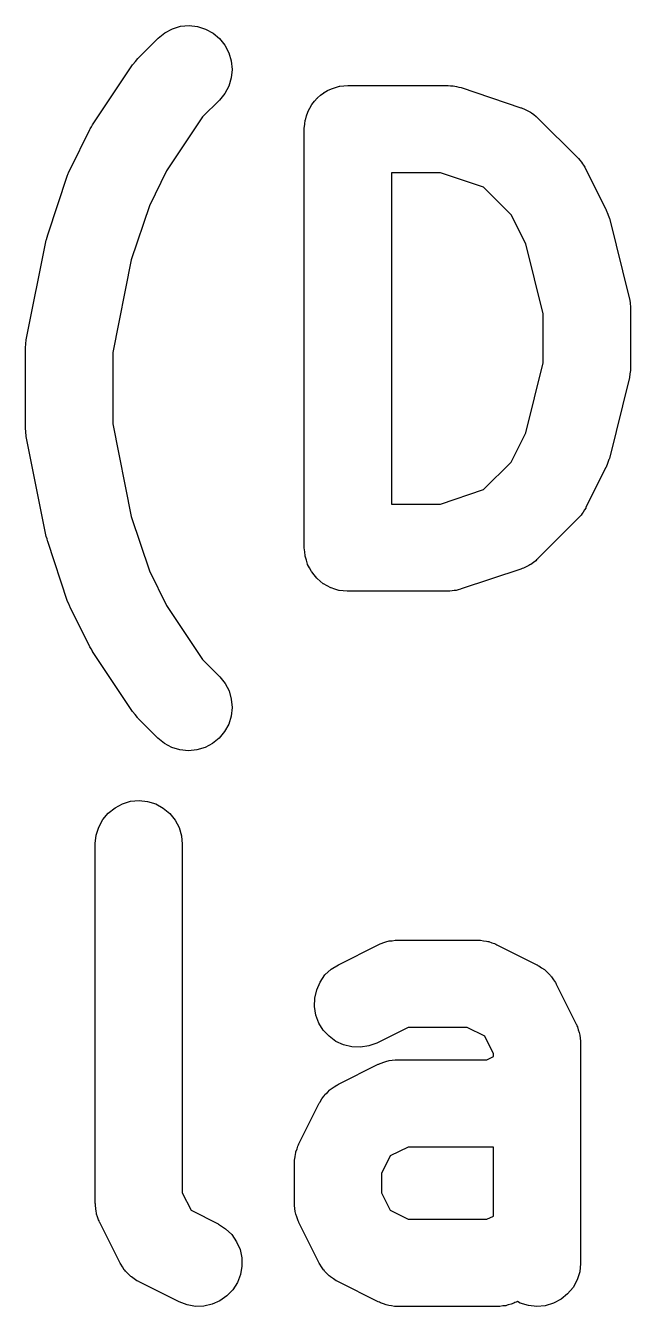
# Model space of a CAD drawing. Extents: x 5.15 to 7.43, y -6.01 to -4.72.
# Drawn here: x 5.8677 to 5.9018, y -5.9933 to -5.9211 of the extents above; entities that cross this region are included whole.
import ezdxf

# ---------------------------------------------------------------- set-up
doc = ezdxf.new("R2010")
doc.units = 0
doc.header["$MEASUREMENT"] = 0
doc.layers.add('BLACK', color=7, linetype='CONTINUOUS')

msp = doc.modelspace()

# ---------------------------------------------------------------- linework, layer by layer
at = {"layer": 'BLACK', "linetype": 'CONTINUOUS'}
for p, q in [((5.8764, -5.92109), (5.87688, -5.92105)), ((5.87688, -5.92105), (5.87736, -5.9211)), ((5.87399, -5.9229), (5.87512, -5.92177)), ((5.87512, -5.92177), (5.87514, -5.92175)), ((5.87514, -5.92175), (5.87552, -5.92145)), ((5.87552, -5.92145), (5.87594, -5.92123)), ((5.87594, -5.92123), (5.8764, -5.92109)), ((5.87736, -5.9211), (5.87782, -5.92125)), ((5.87782, -5.92125), (5.87824, -5.92148)), ((5.87824, -5.92148), (5.87861, -5.92178)), ((5.87861, -5.92178), (5.87891, -5.92216)), ((5.87891, -5.92216), (5.87913, -5.92258)), ((5.87369, -5.92327), (5.8737, -5.92324)), ((5.8737, -5.92324), (5.87385, -5.92307)), ((5.87385, -5.92307), (5.87399, -5.9229)), ((5.87913, -5.92258), (5.87927, -5.92304)), ((5.87927, -5.92304), (5.87932, -5.92352)), ((5.87143, -5.92665), (5.87368, -5.92327)), ((5.87368, -5.92327), (5.87369, -5.92327)), ((5.87369, -5.92327), (5.87369, -5.92327)), ((5.87369, -5.92327), (5.87369, -5.92327)), ((5.87932, -5.92352), (5.87927, -5.924)), ((5.87913, -5.92446), (5.8789, -5.92488)), ((5.87927, -5.924), (5.87913, -5.92446)), ((5.88471, -5.92472), (5.88492, -5.92461)), ((5.88492, -5.92461), (5.88493, -5.92461)), ((5.88493, -5.92461), (5.88515, -5.92454)), ((5.88493, -5.92461), (5.88493, -5.92461)), ((5.88515, -5.92454), (5.88538, -5.92447)), ((5.88538, -5.92447), (5.88539, -5.92447)), ((5.88539, -5.92447), (5.88562, -5.92445)), ((5.88539, -5.92447), (5.88539, -5.92447)), ((5.88562, -5.92445), (5.88585, -5.92443)), ((5.88585, -5.92443), (5.89148, -5.92443)), ((5.89148, -5.92443), (5.89151, -5.92443)), ((5.89151, -5.92443), (5.89165, -5.92444)), ((5.89165, -5.92444), (5.89179, -5.92445)), ((5.89179, -5.92445), (5.89189, -5.92447)), ((5.89189, -5.92447), (5.89199, -5.92448)), ((5.89199, -5.92448), (5.89212, -5.92452)), ((5.89212, -5.92452), (5.89226, -5.92455)), ((5.89226, -5.92455), (5.89563, -5.92568)), ((5.8786, -5.92525), (5.87764, -5.9262)), ((5.8789, -5.92488), (5.8786, -5.92525)), ((5.88382, -5.9255), (5.88397, -5.92532)), ((5.88397, -5.92532), (5.88412, -5.92514)), ((5.88412, -5.92514), (5.88413, -5.92514)), ((5.88413, -5.92513), (5.88431, -5.92498)), ((5.88413, -5.92514), (5.88413, -5.92513)), ((5.88431, -5.92498), (5.88449, -5.92484)), ((5.88449, -5.92484), (5.8845, -5.92483)), ((5.8845, -5.92483), (5.88451, -5.92483)), ((5.88451, -5.92483), (5.88471, -5.92472)), ((5.88352, -5.92615), (5.88359, -5.92593)), ((5.88359, -5.92592), (5.8837, -5.92571)), ((5.88359, -5.92593), (5.88359, -5.92592)), ((5.88359, -5.92593), (5.88359, -5.92593)), ((5.8837, -5.92571), (5.88381, -5.92551)), ((5.88381, -5.92551), (5.88382, -5.9255)), ((5.88382, -5.9255), (5.88382, -5.9255)), ((5.89563, -5.92568), (5.89566, -5.92569)), ((5.89566, -5.92569), (5.89573, -5.92572)), ((5.89573, -5.92572), (5.8958, -5.92574)), ((5.8958, -5.92574), (5.89595, -5.92582)), ((5.89595, -5.92582), (5.8961, -5.92589)), ((5.8961, -5.92589), (5.89616, -5.92593)), ((5.89616, -5.92593), (5.89622, -5.92597)), ((5.89622, -5.92597), (5.89635, -5.92607)), ((5.89635, -5.92607), (5.89649, -5.92617)), ((5.8713, -5.92688), (5.87137, -5.92677)), ((5.87137, -5.92677), (5.87143, -5.92665)), ((5.87764, -5.9262), (5.87561, -5.92925)), ((5.88339, -5.92685), (5.88342, -5.92662)), ((5.88339, -5.92687), (5.88339, -5.92685)), ((5.88342, -5.92662), (5.88344, -5.92639)), ((5.88344, -5.92639), (5.88345, -5.92638)), ((5.88345, -5.92638), (5.88352, -5.92615)), ((5.88345, -5.92638), (5.88345, -5.92638)), ((5.89649, -5.92617), (5.89654, -5.92623)), ((5.89654, -5.92623), (5.89659, -5.92627)), ((5.89659, -5.92627), (5.89884, -5.92852)), ((5.87016, -5.92916), (5.87128, -5.92691)), ((5.87128, -5.92691), (5.8713, -5.92688)), ((5.88339, -5.92689), (5.88339, -5.92687)), ((5.88339, -5.92687), (5.88339, -5.92687)), ((5.88339, -5.92687), (5.88339, -5.92687)), ((5.88339, -5.95051), (5.88339, -5.92689)), ((5.89884, -5.92852), (5.89887, -5.92855)), ((5.89887, -5.92855), (5.89895, -5.92865)), ((5.89895, -5.92865), (5.89905, -5.92875)), ((5.89905, -5.92875), (5.8991, -5.92884)), ((5.8991, -5.92884), (5.89917, -5.92892)), ((5.89917, -5.92892), (5.89923, -5.92904)), ((5.8689, -5.93286), (5.87002, -5.92948)), ((5.87002, -5.92948), (5.87003, -5.92945)), ((5.87003, -5.92945), (5.8701, -5.92931)), ((5.8701, -5.92931), (5.87016, -5.92916)), ((5.87561, -5.92925), (5.87464, -5.93121)), ((5.88832, -5.92935), (5.88832, -5.94805)), ((5.89108, -5.92935), (5.88832, -5.92935)), ((5.89352, -5.93016), (5.89108, -5.92935)), ((5.89923, -5.92904), (5.8993, -5.92916)), ((5.8993, -5.92916), (5.90043, -5.93141)), ((5.89508, -5.93172), (5.89352, -5.93016)), ((5.87464, -5.93121), (5.87361, -5.93427)), ((5.89591, -5.93337), (5.89508, -5.93172)), ((5.90043, -5.93141), (5.90044, -5.93144)), ((5.90044, -5.93144), (5.90045, -5.93145)), ((5.90045, -5.93145), (5.90045, -5.93146)), ((5.90045, -5.93146), (5.90053, -5.93168)), ((5.90053, -5.93168), (5.90061, -5.93189)), ((5.90061, -5.93189), (5.90061, -5.9319)), ((5.90061, -5.9319), (5.90062, -5.93191)), ((5.90062, -5.93191), (5.90174, -5.93641)), ((5.86769, -5.93878), (5.86882, -5.93315)), ((5.86882, -5.93315), (5.86883, -5.93312)), ((5.86883, -5.93312), (5.86887, -5.93299)), ((5.86887, -5.93299), (5.8689, -5.93286)), ((5.89689, -5.93731), (5.89591, -5.93337)), ((5.87361, -5.93427), (5.87257, -5.9395)), ((5.90174, -5.93641), (5.90175, -5.93645)), ((5.90175, -5.93645), (5.90175, -5.93649)), ((5.90175, -5.93649), (5.90177, -5.93653)), ((5.90177, -5.93653), (5.90179, -5.93673)), ((5.90179, -5.93673), (5.90181, -5.93692)), ((5.90181, -5.93692), (5.90181, -5.93697)), ((5.90181, -5.93697), (5.90181, -5.93701)), ((5.89689, -5.94008), (5.89689, -5.93731)), ((5.90181, -5.93701), (5.90181, -5.94039)), ((5.86765, -5.93923), (5.86767, -5.939)), ((5.86767, -5.939), (5.86769, -5.93878)), ((5.86765, -5.93926), (5.86765, -5.93923)), ((5.86765, -5.94376), (5.86765, -5.93926)), ((5.86765, -5.93926), (5.86765, -5.93926)), ((5.86765, -5.93926), (5.86765, -5.93926)), ((5.86765, -5.93926), (5.86765, -5.93926)), ((5.87257, -5.9395), (5.87257, -5.94352)), ((5.89591, -5.94403), (5.89689, -5.94008)), ((5.90181, -5.94051), (5.90178, -5.9407)), ((5.90181, -5.94039), (5.90181, -5.94042)), ((5.90181, -5.94042), (5.90181, -5.94046)), ((5.90181, -5.94046), (5.90181, -5.94051)), ((5.90174, -5.94098), (5.90062, -5.94548)), ((5.90175, -5.94094), (5.90174, -5.94098)), ((5.90176, -5.9409), (5.90175, -5.94094)), ((5.90178, -5.9407), (5.90176, -5.9409)), ((5.86767, -5.94398), (5.86765, -5.94376)), ((5.86769, -5.94421), (5.86767, -5.94398)), ((5.87257, -5.94352), (5.87361, -5.94875)), ((5.89508, -5.94568), (5.89591, -5.94403)), ((5.86769, -5.94424), (5.86769, -5.94421)), ((5.86882, -5.94987), (5.86769, -5.94424)), ((5.86769, -5.94424), (5.86769, -5.94424)), ((5.86769, -5.94424), (5.86769, -5.94424)), ((5.86769, -5.94424), (5.86769, -5.94424)), ((5.9006, -5.94554), (5.90052, -5.94575)), ((5.90061, -5.94551), (5.9006, -5.94553)), ((5.9006, -5.94553), (5.9006, -5.94554)), ((5.90062, -5.94548), (5.90061, -5.94551)), ((5.89352, -5.94723), (5.89508, -5.94568)), ((5.90043, -5.94599), (5.8993, -5.94823)), ((5.90044, -5.94596), (5.90043, -5.94597)), ((5.90043, -5.94597), (5.90043, -5.94599)), ((5.90052, -5.94575), (5.90044, -5.94596)), ((5.89108, -5.94805), (5.89352, -5.94723)), ((5.88832, -5.94805), (5.89108, -5.94805)), ((5.89915, -5.9485), (5.89908, -5.94858)), ((5.89921, -5.94838), (5.89915, -5.9485)), ((5.89929, -5.94827), (5.89921, -5.94838)), ((5.8993, -5.94823), (5.89929, -5.94827)), ((5.87361, -5.94875), (5.87464, -5.95181)), ((5.89884, -5.94887), (5.89659, -5.95112)), ((5.89893, -5.94877), (5.89884, -5.94887)), ((5.89903, -5.94867), (5.89893, -5.94877)), ((5.89908, -5.94858), (5.89903, -5.94867)), ((5.86886, -5.95), (5.86882, -5.94987)), ((5.86889, -5.95013), (5.86886, -5.95)), ((5.8689, -5.95016), (5.86889, -5.95013)), ((5.87002, -5.95354), (5.8689, -5.95016)), ((5.88342, -5.95074), (5.88339, -5.95051)), ((5.88344, -5.95097), (5.88342, -5.95074)), ((5.88344, -5.95098), (5.88344, -5.95097)), ((5.88344, -5.95099), (5.88344, -5.95098)), ((5.88351, -5.95121), (5.88344, -5.95099)), ((5.88357, -5.95143), (5.88351, -5.95121)), ((5.88358, -5.95144), (5.88357, -5.95143)), ((5.89633, -5.95134), (5.89619, -5.95145)), ((5.89646, -5.95125), (5.89633, -5.95134)), ((5.89651, -5.95119), (5.89646, -5.95125)), ((5.89657, -5.95115), (5.89651, -5.95119)), ((5.89659, -5.95112), (5.89657, -5.95115)), ((5.87464, -5.95181), (5.87561, -5.95377)), ((5.88358, -5.95145), (5.88358, -5.95144)), ((5.88369, -5.95165), (5.88358, -5.95145)), ((5.8838, -5.95186), (5.88369, -5.95165)), ((5.88381, -5.95187), (5.8838, -5.95186)), ((5.8838, -5.95186), (5.8838, -5.95186)), ((5.88395, -5.95205), (5.88381, -5.95187)), ((5.8841, -5.95223), (5.88395, -5.95205)), ((5.89563, -5.95172), (5.89226, -5.95284)), ((5.8957, -5.95169), (5.89563, -5.95172)), ((5.89577, -5.95167), (5.8957, -5.95169)), ((5.89592, -5.95159), (5.89577, -5.95167)), ((5.89607, -5.95152), (5.89592, -5.95159)), ((5.89613, -5.95148), (5.89607, -5.95152)), ((5.89619, -5.95145), (5.89613, -5.95148)), ((5.8841, -5.95224), (5.8841, -5.95223)), ((5.88411, -5.95224), (5.8841, -5.95224)), ((5.88429, -5.95239), (5.88411, -5.95224)), ((5.88446, -5.95254), (5.88429, -5.95239)), ((5.88447, -5.95254), (5.88446, -5.95254)), ((5.88448, -5.95255), (5.88447, -5.95254)), ((5.88468, -5.95266), (5.88448, -5.95255)), ((5.88489, -5.95277), (5.88468, -5.95266)), ((5.8849, -5.95278), (5.88489, -5.95277)), ((5.88489, -5.95277), (5.88489, -5.95277)), ((5.88512, -5.95285), (5.8849, -5.95278)), ((5.88534, -5.95292), (5.88512, -5.95285)), ((5.89222, -5.95285), (5.89209, -5.95288)), ((5.89226, -5.95284), (5.89222, -5.95285)), ((5.87009, -5.95368), (5.87002, -5.95354)), ((5.88535, -5.95292), (5.88534, -5.95292)), ((5.88536, -5.95292), (5.88535, -5.95292)), ((5.88559, -5.95294), (5.88536, -5.95292)), ((5.88582, -5.95297), (5.88559, -5.95294)), ((5.88584, -5.95297), (5.88582, -5.95297)), ((5.88585, -5.95297), (5.88584, -5.95297)), ((5.88584, -5.95297), (5.88584, -5.95297)), ((5.88584, -5.95297), (5.88584, -5.95297)), ((5.89148, -5.95297), (5.88585, -5.95297)), ((5.89162, -5.95296), (5.89148, -5.95297)), ((5.89175, -5.95295), (5.89162, -5.95296)), ((5.89185, -5.95293), (5.89175, -5.95295)), ((5.89196, -5.95292), (5.89185, -5.95293)), ((5.89209, -5.95288), (5.89196, -5.95292)), ((5.87014, -5.95383), (5.87009, -5.95368)), ((5.87016, -5.95386), (5.87014, -5.95383)), ((5.87128, -5.95611), (5.87016, -5.95386)), ((5.87561, -5.95377), (5.87764, -5.95682)), ((5.87135, -5.95622), (5.87128, -5.95611)), ((5.87142, -5.95634), (5.87135, -5.95622)), ((5.87143, -5.95637), (5.87142, -5.95634)), ((5.87368, -5.95975), (5.87143, -5.95637)), ((5.87764, -5.95682), (5.8786, -5.95777)), ((5.8786, -5.95777), (5.87862, -5.95779)), ((5.87862, -5.95779), (5.87892, -5.95817)), ((5.87892, -5.95817), (5.87914, -5.95859)), ((5.87914, -5.95859), (5.87927, -5.95906)), ((5.87927, -5.95906), (5.87932, -5.95953)), ((5.87383, -5.95992), (5.87368, -5.95975)), ((5.87397, -5.9601), (5.87383, -5.95992)), ((5.87399, -5.96012), (5.87397, -5.9601)), ((5.87926, -5.96001), (5.87912, -5.96047)), ((5.87932, -5.95953), (5.87926, -5.96001)), ((5.87512, -5.96125), (5.87399, -5.96012)), ((5.87399, -5.96012), (5.87399, -5.96012)), ((5.87399, -5.96012), (5.87399, -5.96012)), ((5.87399, -5.96012), (5.87399, -5.96012)), ((5.87912, -5.96047), (5.87889, -5.96089)), ((5.87549, -5.96155), (5.87512, -5.96125)), ((5.87591, -5.96178), (5.87549, -5.96155)), ((5.87858, -5.96126), (5.87821, -5.96156)), ((5.87889, -5.96089), (5.87858, -5.96126)), ((5.87637, -5.96192), (5.87591, -5.96178)), ((5.87685, -5.96197), (5.87637, -5.96192)), ((5.87733, -5.96192), (5.87685, -5.96197)), ((5.87779, -5.96179), (5.87733, -5.96192)), ((5.87821, -5.96156), (5.87779, -5.96179)), ((5.8727, -5.96518), (5.87312, -5.96496)), ((5.87312, -5.96496), (5.87358, -5.96482)), ((5.87358, -5.96482), (5.87406, -5.96478)), ((5.87406, -5.96478), (5.87454, -5.96483)), ((5.87454, -5.96483), (5.875, -5.96497)), ((5.875, -5.96497), (5.87542, -5.9652)), ((5.87178, -5.96627), (5.87201, -5.96585)), ((5.87201, -5.96585), (5.87232, -5.96548)), ((5.87232, -5.96548), (5.8727, -5.96518)), ((5.87542, -5.9652), (5.87579, -5.96551)), ((5.87579, -5.96551), (5.87609, -5.96588)), ((5.87609, -5.96588), (5.87632, -5.9663)), ((5.87164, -5.96673), (5.87178, -5.96627)), ((5.87632, -5.9663), (5.87646, -5.96676)), ((5.87158, -5.96721), (5.87164, -5.96673)), ((5.87158, -5.96724), (5.87158, -5.96721)), ((5.87158, -5.98749), (5.87158, -5.96724)), ((5.87646, -5.96676), (5.8765, -5.96724)), ((5.8765, -5.96724), (5.8765, -5.98691)), ((5.88532, -5.97404), (5.88757, -5.97291)), ((5.88757, -5.97291), (5.8876, -5.9729)), ((5.8876, -5.9729), (5.88767, -5.97287)), ((5.88767, -5.97287), (5.88773, -5.97284)), ((5.88773, -5.97284), (5.88789, -5.97279)), ((5.88789, -5.97279), (5.88805, -5.97273)), ((5.88805, -5.97273), (5.88812, -5.97272)), ((5.88812, -5.97272), (5.88819, -5.9727)), ((5.88819, -5.9727), (5.88836, -5.97269)), ((5.88836, -5.97269), (5.88852, -5.97266)), ((5.88852, -5.97266), (5.88859, -5.97266)), ((5.88859, -5.97266), (5.88867, -5.97265)), ((5.88867, -5.97265), (5.89317, -5.97265)), ((5.89317, -5.97265), (5.8932, -5.97265)), ((5.8932, -5.97265), (5.89327, -5.97266)), ((5.89327, -5.97266), (5.89335, -5.97266)), ((5.89335, -5.97266), (5.89351, -5.97269)), ((5.89351, -5.97269), (5.89368, -5.97271)), ((5.89368, -5.97271), (5.89375, -5.97273)), ((5.89375, -5.97273), (5.89382, -5.97274)), ((5.89382, -5.97274), (5.89398, -5.9728)), ((5.89398, -5.9728), (5.89414, -5.97285)), ((5.89414, -5.97285), (5.8942, -5.97289)), ((5.8942, -5.97289), (5.89427, -5.97291)), ((5.89427, -5.97291), (5.89652, -5.97404)), ((5.88456, -5.97462), (5.88491, -5.97429)), ((5.88491, -5.97429), (5.88532, -5.97404)), ((5.89652, -5.97404), (5.89655, -5.97405)), ((5.89655, -5.97405), (5.89659, -5.97408)), ((5.89659, -5.97408), (5.89664, -5.97411)), ((5.89664, -5.97411), (5.89679, -5.97421)), ((5.89679, -5.97421), (5.89695, -5.97432)), ((5.89695, -5.97432), (5.89699, -5.97435)), ((5.89699, -5.97435), (5.89703, -5.97438)), ((5.89703, -5.97438), (5.89716, -5.97452)), ((5.89716, -5.97452), (5.89729, -5.97465)), ((5.88409, -5.97545), (5.88428, -5.97502)), ((5.88428, -5.97502), (5.88456, -5.97462)), ((5.89729, -5.97465), (5.89732, -5.97469)), ((5.89732, -5.97469), (5.89736, -5.97473)), ((5.89736, -5.97473), (5.89746, -5.97489)), ((5.89746, -5.97489), (5.89757, -5.97505)), ((5.89757, -5.97505), (5.89759, -5.97509)), ((5.89759, -5.97509), (5.89762, -5.97514)), ((5.89762, -5.97514), (5.89874, -5.97739)), ((5.88396, -5.9764), (5.88398, -5.97592)), ((5.88398, -5.97592), (5.88409, -5.97545)), ((5.88404, -5.97688), (5.88396, -5.9764)), ((5.88421, -5.97733), (5.88404, -5.97688)), ((5.88446, -5.97773), (5.88421, -5.97733)), ((5.89874, -5.97739), (5.89876, -5.97742)), ((5.89876, -5.97742), (5.89878, -5.97749)), ((5.88479, -5.97808), (5.88446, -5.97773)), ((5.88518, -5.97837), (5.88479, -5.97808)), ((5.88925, -5.97758), (5.88752, -5.97844)), ((5.89259, -5.97758), (5.88925, -5.97758)), ((5.89358, -5.97807), (5.89259, -5.97758)), ((5.89408, -5.97907), (5.89358, -5.97807)), ((5.89878, -5.97749), (5.89882, -5.97755)), ((5.89882, -5.97755), (5.89886, -5.97771)), ((5.89886, -5.97771), (5.89892, -5.97787)), ((5.89892, -5.97787), (5.89893, -5.97794)), ((5.89893, -5.97794), (5.89895, -5.97801)), ((5.89895, -5.97801), (5.89897, -5.97818)), ((5.88561, -5.97857), (5.88518, -5.97837)), ((5.88608, -5.97868), (5.88561, -5.97857)), ((5.88656, -5.9787), (5.88608, -5.97868)), ((5.88704, -5.97862), (5.88656, -5.9787)), ((5.88749, -5.97846), (5.88704, -5.97862)), ((5.88752, -5.97844), (5.88749, -5.97846)), ((5.89897, -5.97818), (5.899, -5.97835)), ((5.899, -5.97835), (5.89899, -5.97842)), ((5.89899, -5.97842), (5.899, -5.97849)), ((5.899, -5.97849), (5.899, -5.99086)), ((5.88767, -5.97962), (5.88773, -5.97959)), ((5.88773, -5.97959), (5.88789, -5.97954)), ((5.88789, -5.97954), (5.88805, -5.97948)), ((5.88805, -5.97948), (5.88812, -5.97947)), ((5.88812, -5.97947), (5.88819, -5.97945)), ((5.88819, -5.97945), (5.88836, -5.97943)), ((5.88836, -5.97943), (5.88852, -5.97941)), ((5.88852, -5.97941), (5.88859, -5.97941)), ((5.88859, -5.97941), (5.88867, -5.9794)), ((5.88867, -5.9794), (5.89371, -5.9794)), ((5.89371, -5.9794), (5.89408, -5.97922)), ((5.89408, -5.97922), (5.89408, -5.97907)), ((5.88532, -5.98079), (5.88757, -5.97966)), ((5.88757, -5.97966), (5.8876, -5.97965)), ((5.8876, -5.97965), (5.88767, -5.97962)), ((5.88487, -5.98108), (5.88491, -5.98104)), ((5.88491, -5.98104), (5.88507, -5.98094)), ((5.88507, -5.98094), (5.88522, -5.98084)), ((5.88522, -5.98084), (5.88527, -5.98082)), ((5.88527, -5.98082), (5.88532, -5.98079)), ((5.88426, -5.98181), (5.88428, -5.98177)), ((5.88428, -5.98177), (5.88439, -5.98161)), ((5.88439, -5.98161), (5.88449, -5.98146)), ((5.88449, -5.98146), (5.88453, -5.98142)), ((5.88453, -5.98142), (5.88456, -5.98137)), ((5.88456, -5.98137), (5.8847, -5.98125)), ((5.8847, -5.98125), (5.88483, -5.98111)), ((5.88483, -5.98111), (5.88487, -5.98108)), ((5.88309, -5.98414), (5.88422, -5.98189)), ((5.88422, -5.98189), (5.88423, -5.98186)), ((5.88423, -5.98186), (5.88426, -5.98181)), ((5.88289, -5.98473), (5.88291, -5.98466)), ((5.88291, -5.98466), (5.88292, -5.98459)), ((5.88292, -5.98459), (5.88298, -5.98443)), ((5.88298, -5.98443), (5.88303, -5.98427)), ((5.88303, -5.98427), (5.88307, -5.98421)), ((5.88307, -5.98421), (5.88309, -5.98414)), ((5.88925, -5.98433), (5.88825, -5.98482)), ((5.89408, -5.98433), (5.88925, -5.98433)), ((5.89408, -5.98822), (5.89408, -5.98433)), ((5.88283, -5.9852), (5.88284, -5.98513)), ((5.88283, -5.98524), (5.88283, -5.9852)), ((5.88283, -5.98749), (5.88283, -5.98524)), ((5.88284, -5.98506), (5.88287, -5.98489)), ((5.88284, -5.98513), (5.88284, -5.98506)), ((5.88287, -5.98489), (5.88289, -5.98473)), ((5.88825, -5.98482), (5.88775, -5.98582)), ((5.88775, -5.98582), (5.88775, -5.98691)), ((5.87159, -5.98756), (5.87158, -5.98749)), ((5.87159, -5.98763), (5.87159, -5.98756)), ((5.8765, -5.98691), (5.877, -5.9879)), ((5.88284, -5.98756), (5.88283, -5.98749)), ((5.88284, -5.98763), (5.88284, -5.98756)), ((5.88775, -5.98691), (5.88825, -5.9879)), ((5.87161, -5.9878), (5.87159, -5.98763)), ((5.87163, -5.98797), (5.87161, -5.9878)), ((5.87165, -5.98804), (5.87163, -5.98797)), ((5.87166, -5.98811), (5.87165, -5.98804)), ((5.87172, -5.98827), (5.87166, -5.98811)), ((5.87177, -5.98843), (5.87172, -5.98827)), ((5.877, -5.9879), (5.87852, -5.98866)), ((5.88286, -5.9878), (5.88284, -5.98763)), ((5.88288, -5.98797), (5.88286, -5.9878)), ((5.8829, -5.98804), (5.88288, -5.98797)), ((5.88291, -5.98811), (5.8829, -5.98804)), ((5.88297, -5.98827), (5.88291, -5.98811)), ((5.88302, -5.98843), (5.88297, -5.98827)), ((5.88825, -5.9879), (5.88925, -5.9884)), ((5.89371, -5.9884), (5.89408, -5.98822)), ((5.8718, -5.98849), (5.87177, -5.98843)), ((5.87183, -5.98856), (5.8718, -5.98849)), ((5.87184, -5.98859), (5.87183, -5.98856)), ((5.87297, -5.99084), (5.87184, -5.98859)), ((5.87852, -5.98866), (5.87855, -5.98868)), ((5.87855, -5.98868), (5.87895, -5.98894)), ((5.87895, -5.98894), (5.8793, -5.98927)), ((5.88305, -5.98849), (5.88302, -5.98843)), ((5.88308, -5.98856), (5.88305, -5.98849)), ((5.88309, -5.98859), (5.88308, -5.98856)), ((5.88422, -5.99084), (5.88309, -5.98859)), ((5.88925, -5.9884), (5.89371, -5.9884)), ((5.8793, -5.98927), (5.87957, -5.98967)), ((5.87957, -5.98967), (5.87976, -5.99011)), ((5.87976, -5.99011), (5.87986, -5.99058)), ((5.873, -5.99088), (5.87297, -5.99084)), ((5.87302, -5.99093), (5.873, -5.99088)), ((5.87312, -5.99109), (5.87302, -5.99093)), ((5.87322, -5.99125), (5.87312, -5.99109)), ((5.87987, -5.99106), (5.87979, -5.99153)), ((5.87986, -5.99058), (5.87987, -5.99106)), ((5.88424, -5.99088), (5.88422, -5.99084)), ((5.88427, -5.99093), (5.88424, -5.99088)), ((5.88437, -5.99109), (5.88427, -5.99093)), ((5.88447, -5.99125), (5.88437, -5.99109)), ((5.899, -5.9909), (5.89895, -5.99137)), ((5.899, -5.99086), (5.899, -5.9909)), ((5.87326, -5.99128), (5.87322, -5.99125)), ((5.87329, -5.99133), (5.87326, -5.99128)), ((5.87342, -5.99146), (5.87329, -5.99133)), ((5.87355, -5.99159), (5.87342, -5.99146)), ((5.8736, -5.99163), (5.87355, -5.99159)), ((5.87363, -5.99166), (5.8736, -5.99163)), ((5.87379, -5.99176), (5.87363, -5.99166)), ((5.87394, -5.99187), (5.87379, -5.99176)), ((5.87399, -5.99189), (5.87394, -5.99187)), ((5.87404, -5.99192), (5.87399, -5.99189)), ((5.87979, -5.99153), (5.87961, -5.99198)), ((5.88451, -5.99128), (5.88447, -5.99125)), ((5.88454, -5.99133), (5.88451, -5.99128)), ((5.88467, -5.99146), (5.88454, -5.99133)), ((5.8848, -5.99159), (5.88467, -5.99146)), ((5.88485, -5.99163), (5.8848, -5.99159)), ((5.88488, -5.99166), (5.88485, -5.99163)), ((5.88504, -5.99176), (5.88488, -5.99166)), ((5.88519, -5.99187), (5.88504, -5.99176)), ((5.88524, -5.99189), (5.88519, -5.99187)), ((5.88529, -5.99192), (5.88524, -5.99189)), ((5.8988, -5.99183), (5.89857, -5.99225)), ((5.89895, -5.99137), (5.8988, -5.99183)), ((5.87407, -5.99194), (5.87404, -5.99192)), ((5.87632, -5.99306), (5.87407, -5.99194)), ((5.87935, -5.99238), (5.87902, -5.99273)), ((5.87961, -5.99198), (5.87935, -5.99238)), ((5.88532, -5.99194), (5.88529, -5.99192)), ((5.88757, -5.99306), (5.88532, -5.99194)), ((5.89826, -5.99262), (5.89789, -5.99292)), ((5.89857, -5.99225), (5.89826, -5.99262)), ((5.87677, -5.99324), (5.87632, -5.99306)), ((5.87724, -5.99332), (5.87677, -5.99324)), ((5.87772, -5.99331), (5.87724, -5.99332)), ((5.87819, -5.9932), (5.87772, -5.99331)), ((5.87863, -5.99301), (5.87819, -5.9932)), ((5.87902, -5.99273), (5.87863, -5.99301)), ((5.88763, -5.99309), (5.88757, -5.99306)), ((5.8877, -5.99312), (5.88763, -5.99309)), ((5.88786, -5.99318), (5.8877, -5.99312)), ((5.88802, -5.99324), (5.88786, -5.99318)), ((5.88809, -5.99325), (5.88802, -5.99324)), ((5.88816, -5.99327), (5.88809, -5.99325)), ((5.88832, -5.99329), (5.88816, -5.99327)), ((5.88849, -5.99332), (5.88832, -5.99329)), ((5.88856, -5.99332), (5.88849, -5.99332)), ((5.88863, -5.99332), (5.88856, -5.99332)), ((5.88867, -5.99332), (5.88863, -5.99332)), ((5.89429, -5.99332), (5.88867, -5.99332)), ((5.89436, -5.99332), (5.89429, -5.99332)), ((5.89444, -5.99332), (5.89436, -5.99332)), ((5.8946, -5.99329), (5.89444, -5.99332)), ((5.89477, -5.99328), (5.8946, -5.99329)), ((5.89484, -5.99326), (5.89477, -5.99328)), ((5.89491, -5.99324), (5.89484, -5.99326)), ((5.89507, -5.99319), (5.89491, -5.99324)), ((5.89523, -5.99314), (5.89507, -5.99319)), ((5.89529, -5.9931), (5.89523, -5.99314)), ((5.89536, -5.99308), (5.89529, -5.9931)), ((5.89539, -5.99306), (5.89536, -5.99308)), ((5.89543, -5.99305), (5.89539, -5.99306)), ((5.89559, -5.99313), (5.89543, -5.99305)), ((5.89605, -5.99327), (5.89559, -5.99313)), ((5.89652, -5.99332), (5.89605, -5.99327)), ((5.897, -5.99328), (5.89652, -5.99332)), ((5.89746, -5.99314), (5.897, -5.99328)), ((5.89789, -5.99292), (5.89746, -5.99314))]:
    msp.add_line(p, q, dxfattribs=at)

doc.saveas('drawing.dxf')
